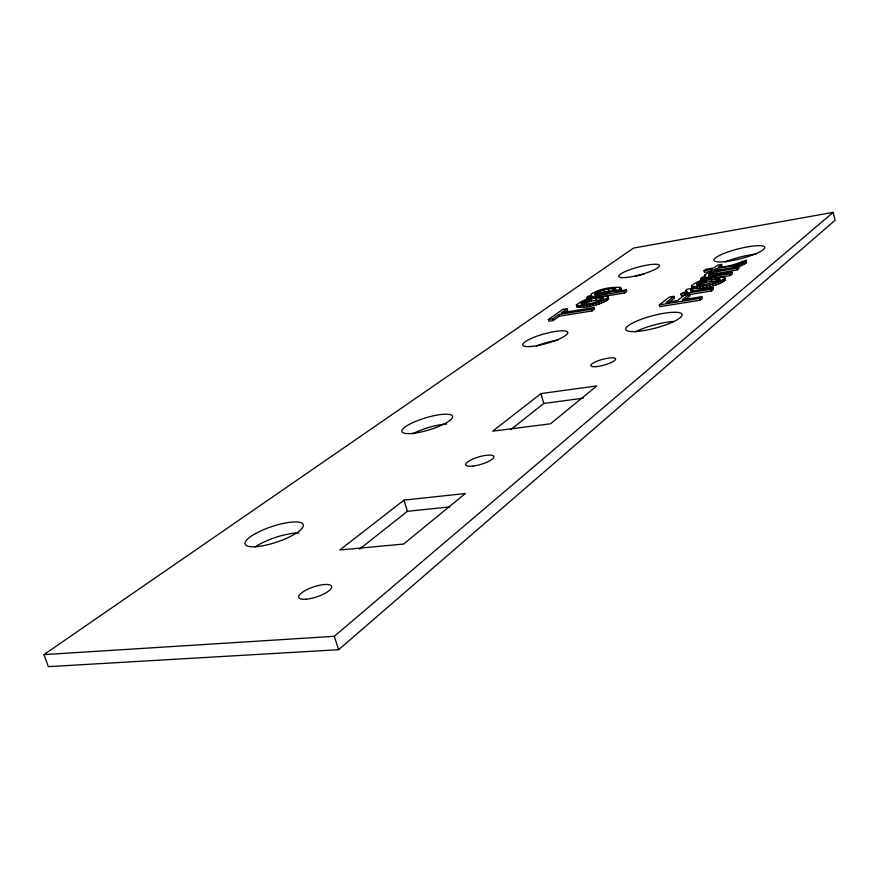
<?xml version="1.0" encoding="UTF-8"?>
<svg xmlns="http://www.w3.org/2000/svg" width="879" height="879" viewBox="0 0 879 879"><rect width="100%" height="100%" fill="white"/><g stroke="black" fill="none" stroke-linecap="round" stroke-linejoin="round"><path stroke-width="1.32" d="M709.254 276.808L708.826 274.633L713.254 272.314L736.866 268.139L738.712 266.645L739.14 268.348L737.294 269.864L713.693 274.028L709.265 276.336L708.826 274.633M686.345 292.553L685.95 290.29L686.993 289.334L692.663 288.191L693.004 290.026L691.103 291.531L690.652 289.773L692.663 288.191M704.508 275.149L704.859 277.412L704.508 275.149L707.353 273.182L719.703 269.82M690.652 289.773L691.597 291.092L712.935 287.631L713.385 289.4L711.408 291.015L687.905 294.806M725.109 280.192L724.461 277.281C713.44 276.962 699.849 278.511 691.388 285.972L692.212 288.213C703.277 288.905 715.891 286.675 725.109 280.192L724.461 277.281M724.878 277.775L724.67 278.445C715.44 284.917 702.837 287.147 691.762 286.477L691.388 285.972M619.706 289.125L620.156 290.784L621.189 289.455L620.354 287.378C610.466 286.895 599.511 288.85 590.996 294.124L591.545 295.542L588.699 296.014L586.557 297.541L587.007 299.19L624.661 292.96L626.749 291.432L626.298 289.762L614.696 291.696L619.706 289.125L620.75 287.807M691.839 287.708L691.641 285.29M594.984 293.63L595.402 294.904C634.319 288.872 608.686 285.181 594.984 293.63L595.435 295.267M581.129 303.222C586.37 305.628 597.566 302.299 603.521 298.662C598.05 296.344 587.15 299.574 581.129 303.222L581.579 304.892M608.378 299.365L608.07 296.509C597.456 295.937 584.832 298.058 576.371 304.859L577.02 307.046C587.579 307.958 599.423 305.244 608.378 299.365L608.301 297.014M711.452 272.04L711.023 270.347L715.066 269.666L716.33 268.655L732.438 265.952L732.866 267.655L740.953 265.755L746.315 262.722L746.304 260.283C737.613 263.25 728.515 267.183 718.209 267.172L721.626 264.458L722.055 266.139L720.351 267.502M732.438 265.952L741.986 263.513L746.304 260.283M577.239 305.837L577.02 307.046M704.936 276.852L705.584 276.182M696.783 283.741C695.794 288.048 709.573 282.708 712.265 282.939C714.374 282.027 720.033 281.423 719.747 278.775L706.046 280.346L696.783 283.741L697.223 285.477L706.496 282.082L720.187 280.511L719.747 278.775M338.624 649.702L835.05 220.332L833.16 212.355L633.583 248.054L43.95 654.624L48.356 666.645L338.624 649.702L334.295 636.308L833.16 212.355M576.371 304.859L576.558 305.376C587.117 306.266 598.962 303.563 607.916 297.684M668.622 302.64L674.391 298.102L673.929 296.344L669.249 297.102L659.305 304.881L659.766 306.65L700.124 300.233L702.277 298.475L701.816 296.684L682.291 299.816L689.543 294.026L690.004 295.783L684.829 299.937M719.725 277.237L730.438 275.468L732.317 273.929L731.888 272.193L709.88 275.852L708.815 275.094M659.305 304.881L699.662 298.431L701.816 296.684M685.29 295.234L681.379 295.86L680.917 294.113L710.957 289.246L712.935 287.631M711.693 278.566L700.981 280.335L700.541 278.621L729.999 273.732L731.888 272.193M738.712 266.645L716.759 270.347L715.495 271.358L715.066 269.666M680.917 294.113L682.961 292.498L687.378 291.784L685.895 290.806M700.541 278.621L702.486 277.083L705.716 276.544L704.42 275.698M711.023 270.347L712.298 269.337L704.024 270.732L704.464 272.413L711.55 271.226M359.555 549.122L407.406 511.292L449.663 506.919M510.655 429.666L543.793 403.472L583.238 398.198M673.929 296.344L666.238 302.387L677.533 300.574L684.829 294.784L689.543 294.026M704.024 270.732L705.925 269.238L714.177 267.853L717.616 265.139L721.626 264.458M403.977 500.118L339.854 549.968L403.593 544.057L465.343 493.515L403.977 500.118L407.406 511.292M540.981 393.583L492.679 431.149L550.518 423.799L596.775 385.925L540.981 393.583L543.793 403.472M586.557 297.541L624.211 291.29L626.298 289.762M567.197 308.628L562.89 309.331L548.364 319.538L548.837 321.242L553.199 320.538L559.297 316.22L592.083 310.935L594.413 309.243L593.94 307.54L561.22 312.847L567.197 308.628L567.669 310.298L564.681 312.419M548.364 319.538L552.726 318.846L558.824 314.539L591.611 309.232L593.94 307.54M602.818 297.783L603.28 299.453L591.38 301.025L582.228 304.343L581.777 302.673M615.091 288.686L615.542 290.345L604.488 291.773L596.105 294.674L595.654 293.026M714.374 278.116L717.055 277.676M43.95 654.624L334.295 636.308M619.805 288.751L621.189 289.455M607.686 297.849L608.751 298.684M552.726 318.846L553.199 320.538M558.824 314.539L559.297 316.22M578.756 305.881L579.217 307.551M577.36 305.716L577.822 307.386M591.611 309.232L592.083 310.935M588.831 299.871L589.293 301.53M589.809 304.519L590.27 306.2M586.974 300.387L587.425 302.057M585.337 300.937L585.788 302.596M586.502 305.112L586.963 306.793M583.92 301.497L584.381 303.167M582.733 302.079L583.195 303.738M583.326 305.573L583.788 307.254M580.744 305.826L581.206 307.507M600.445 291.015L600.895 292.652M601.73 297.739L602.181 299.409M598.929 291.487L599.379 293.125M601.346 301.343L601.807 303.024M600.203 297.838L600.654 299.508M597.632 291.982L598.072 293.619M596.533 292.487L596.984 294.135M598.775 302.233L599.236 303.925M595.808 298.431L596.259 300.102M595.94 303.079L596.401 304.76M592.951 303.837L593.413 305.518M590.93 299.365L591.38 301.025M612.542 288.741L612.982 290.389M608.345 289.323L608.784 290.971M608.07 296.509L608.521 298.179M606.939 298.541L607.389 300.222M604.038 290.136L604.488 291.773M605.433 299.497L605.884 301.178M603.477 297.948L603.928 299.629M603.565 300.431L604.027 302.112M624.211 291.29L624.661 292.96M620.354 287.378L620.981 290.048M614.025 288.653L614.465 290.301M702.881 286.071L703.332 287.818M700.244 281.983L700.684 283.708M698.827 282.555L699.277 284.291M699.442 286.576L699.893 288.323M697.673 283.148L698.124 284.873M696.618 286.862L697.069 288.609M699.662 298.431L700.124 300.233M694.388 286.939L694.839 288.686M692.773 286.807L693.212 288.543M691.762 286.477L692.212 288.213M691.883 288.686L692.333 290.433M691.235 289.169L691.696 290.916M712.023 272.699L712.462 274.402M710.979 273.105L711.419 274.808M712.88 283.928L713.33 285.686M710.089 273.556L710.529 275.27M711.254 279.357L711.693 281.093M709.309 274.094L709.749 275.797M710.957 289.246L711.408 291.015M709.749 284.73L710.199 286.477M706.046 280.346L706.496 282.082M706.408 285.433L706.859 287.191M703.848 280.873L704.288 282.598M701.914 281.423L702.354 283.148M723.835 279.291L724.274 281.038M722.439 280.258L722.879 282.005M720.637 281.214L721.077 282.961M718.945 278.61L719.396 280.357M716.33 268.655L716.759 270.347M716.319 271.622L716.759 273.336M717.703 278.588L718.154 280.324M718.418 282.148L718.868 283.895M716.011 278.709L716.451 280.445M713.254 272.314L713.693 274.028M715.803 283.06L716.253 284.818M736.866 268.139L737.294 269.864M734.8 265.524L735.229 267.227M729.999 273.732L730.438 275.468M745.886 261.03L746.315 262.722M745.139 261.777L745.568 263.48M744.293 262.371L744.722 264.074M743.249 262.953L743.667 264.656M741.887 261.03L742.315 262.722M741.986 263.513L742.414 265.216M740.525 264.052L740.953 265.755M738.843 264.568L739.272 266.271M736.932 265.062L737.36 266.766M536.399 346.018A23.37 5.043 -15.7 0 1 557.66 340.162M255.163 546.925A30.611 8.318 -18.5 0 1 298.992 532.916M412.504 433.929A26.403 6.395 -16.8 0 1 446.785 423.997M635.275 331.932A29.106 6.461 -14.9 0 1 673.446 321.428M635.067 276.533A21.052 4.054 -15.1 0 1 644.186 274.017M725.329 261.898A26.205 5.153 -14.4 0 1 755.907 254.119M595.336 366.664A12.866 2.978 -15.3 0 0 615.487 359.577A12.866 2.978 -15.3 0 0 598.819 360.5A12.866 2.978 -15.3 0 0 595.336 366.664M306.09 599.225A17.327 5.23 -18.6 0 0 331.669 587.216A17.327 5.23 -18.6 0 0 307.815 589.205A17.327 5.23 -18.6 0 0 306.09 599.225M473.067 466.079A14.701 3.89 -16.5 0 0 493.877 456.684A14.701 3.89 -16.5 0 0 472.298 459.288A14.701 3.89 -16.5 0 0 473.067 466.079M530.52 346.524A23.403 4.933 -15.7 0 0 567.438 333.723A23.403 4.933 -15.7 0 0 537.871 335.855A23.403 4.933 -15.7 0 0 530.52 346.524M257.723 546.507A30.655 8.142 -18.5 0 0 303.31 526.06A30.655 8.142 -18.5 0 0 261.568 530.553A30.655 8.142 -18.5 0 0 257.723 546.507M414.701 433.138A26.436 6.263 -16.8 0 0 452.586 416.69A26.436 6.263 -16.8 0 0 414.35 421.942A26.436 6.263 -16.8 0 0 414.701 433.138M636.879 331.449A29.139 6.318 -14.9 0 0 681.917 315.649A29.139 6.318 -14.9 0 0 643.01 318.67A29.139 6.318 -14.9 0 0 636.879 331.449M626.606 277.445A21.074 3.966 -15.1 0 0 659.316 266.293A21.074 3.966 -15.1 0 0 631.474 269.139A21.074 3.966 -15.1 0 0 626.606 277.445M724.911 261.645A26.238 5.043 -14.4 0 0 764.708 247.944A26.238 5.043 -14.4 0 0 728.438 251.801A26.238 5.043 -14.4 0 0 724.911 261.645"/></g></svg>
